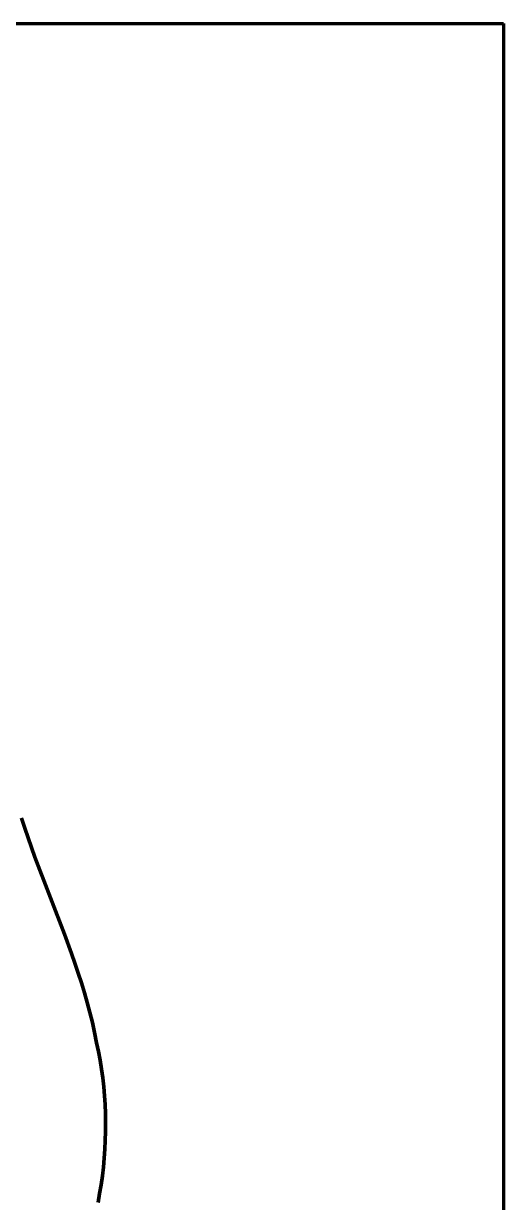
# Model space of a CAD drawing. Header units: millimetres. Extents: x 0 to 17.8, y 0 to 10.
# Drawn here: x 16.444 to 17.778, y 6.721 to 10 of the extents above; entities that cross this region are included whole.
import ezdxf

# ---------------------------------------------------------------- set-up
doc = ezdxf.new("R2010")
doc.units = ezdxf.units.MM
doc.layers.add('color#010101ff', color=7, linetype='CONTINUOUS', lineweight=100)
doc.layers.add('color#ffffffff', color=7, linetype='CONTINUOUS', lineweight=100)

msp = doc.modelspace()

# ---------------------------------------------------------------- linework, layer by layer
at = {"layer": 'color#010101ff'}
for p, q in [((16.4381, 7.7896), (16.447, 7.7624)), ((16.447, 7.7624), (16.4562, 7.7353)), ((16.4562, 7.7353), (16.4755, 7.6814)), ((16.4755, 7.6814), (16.5573, 7.4672)), ((16.5573, 7.4672), (16.577, 7.4134)), ((16.577, 7.4134), (16.5865, 7.3864)), ((16.5865, 7.3864), (16.5956, 7.3593)), ((16.5956, 7.3593), (16.6044, 7.3321)), ((16.6044, 7.3321), (16.6128, 7.3047)), ((16.6128, 7.3047), (16.6207, 7.2772)), ((16.6207, 7.2772), (16.6281, 7.2496)), ((16.6281, 7.2496), (16.635, 7.2218)), ((16.635, 7.2218), (16.6413, 7.1938)), ((16.6413, 7.1938), (16.6469, 7.1656)), ((16.6469, 7.1656), (16.652, 7.1413)), ((16.652, 7.1413), (16.6565, 7.1168)), ((16.6565, 7.1168), (16.6604, 7.0922)), ((16.6604, 7.0922), (16.6638, 7.0676)), ((16.6638, 7.0676), (16.6665, 7.0429)), ((16.6665, 7.0429), (16.6687, 7.0181)), ((16.6687, 7.0181), (16.6703, 6.9933)), ((16.6703, 6.9933), (16.6714, 6.9685)), ((16.6714, 6.9685), (16.6718, 6.9436)), ((16.6717, 6.9188), (16.671, 6.8939)), ((16.6718, 6.9436), (16.6717, 6.9188)), ((16.671, 6.8939), (16.6698, 6.8691)), ((16.6698, 6.8691), (16.668, 6.8443)), ((16.668, 6.8443), (16.6657, 6.8196)), ((16.6628, 6.7949), (16.6593, 6.7702)), ((16.6657, 6.8196), (16.6628, 6.7949)), ((16.6593, 6.7702), (16.6553, 6.7457)), ((16.6553, 6.7457), (16.6508, 6.7212))]:
    msp.add_line(p, q, dxfattribs=at)
at = {"layer": 'color#ffffffff'}
for p, q in [((0, 10), (17.7778, 10)), ((17.7778, 10), (17.7778, 0)), ((16.447, 7.7624), (16.4381, 7.7896)), ((16.4562, 7.7353), (16.447, 7.7624)), ((16.4755, 7.6814), (16.4562, 7.7353)), ((16.5573, 7.4672), (16.4755, 7.6814)), ((16.577, 7.4134), (16.5573, 7.4672)), ((16.5865, 7.3864), (16.577, 7.4134)), ((16.5956, 7.3593), (16.5865, 7.3864)), ((16.6044, 7.3321), (16.5956, 7.3593)), ((16.6128, 7.3047), (16.6044, 7.3321)), ((16.6207, 7.2772), (16.6128, 7.3047)), ((16.6281, 7.2496), (16.6207, 7.2772)), ((16.635, 7.2218), (16.6281, 7.2496)), ((16.6413, 7.1938), (16.635, 7.2218)), ((16.6469, 7.1656), (16.6413, 7.1938)), ((16.652, 7.1413), (16.6469, 7.1656)), ((16.6565, 7.1168), (16.652, 7.1413)), ((16.6604, 7.0922), (16.6565, 7.1168)), ((16.6638, 7.0676), (16.6604, 7.0922)), ((16.6665, 7.0429), (16.6638, 7.0676)), ((16.6687, 7.0181), (16.6665, 7.0429)), ((16.6703, 6.9933), (16.6687, 7.0181)), ((16.6714, 6.9685), (16.6703, 6.9933)), ((16.6718, 6.9436), (16.6714, 6.9685)), ((16.671, 6.8939), (16.6717, 6.9188)), ((16.6717, 6.9188), (16.6718, 6.9436)), ((16.6698, 6.8691), (16.671, 6.8939)), ((16.668, 6.8443), (16.6698, 6.8691)), ((16.6657, 6.8196), (16.668, 6.8443)), ((16.6593, 6.7702), (16.6628, 6.7949)), ((16.6628, 6.7949), (16.6657, 6.8196)), ((16.6553, 6.7457), (16.6593, 6.7702)), ((16.6508, 6.7212), (16.6553, 6.7457))]:
    msp.add_line(p, q, dxfattribs=at)

doc.saveas('drawing.dxf')
